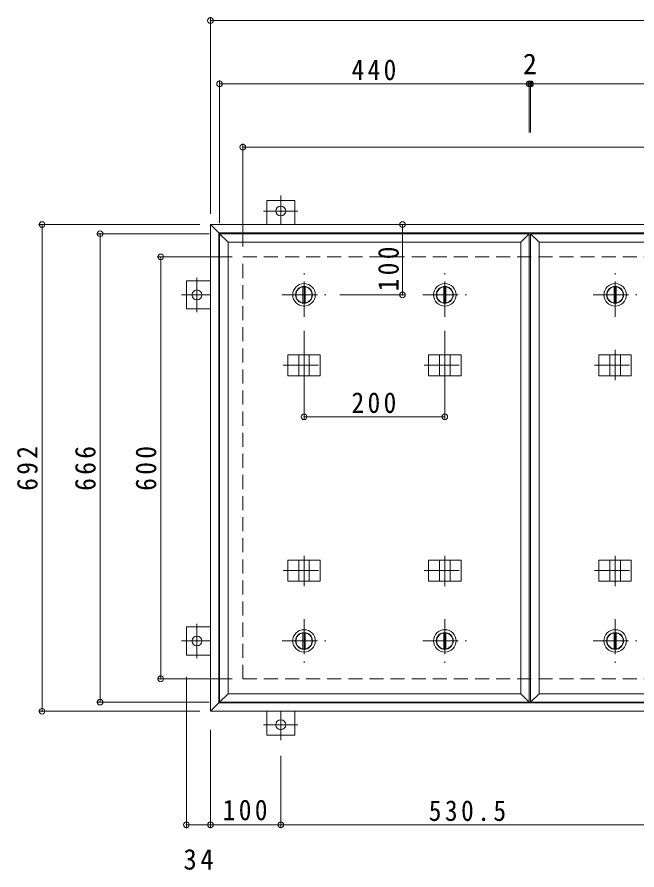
# Model space of a CAD drawing. Units: millimetres at full size, sheet at 1:10. Extents: x -2570 to 2311, y -1962 to 1160.
# Drawn here: x -2358 to -1477, y -147 to 1066 of the extents above; entities that cross this region are included whole.
import ezdxf
from ezdxf.enums import TextEntityAlignment as Align

# ---------------------------------------------------------------- set-up
doc = ezdxf.new("R2010")
doc.units = ezdxf.units.MM
doc.header["$LTSCALE"] = 10
doc.header["$PDMODE"] = 32
doc.header["$PDSIZE"] = 8
doc.linetypes.add('CHAIN1', pattern=[8, 5, -1, 1, -1])
doc.linetypes.add('DASHED2', pattern=[3, 2, -1])
for name, color, linetype, lineweight in [('0-1_躯体', 2, 'DASHED2', 9), ('0-2_仕上', 3, 'Continuous', 9), ('0-3_建具', 4, 'Continuous', 9), ('0-C', 2, 'Continuous', 9), ('0-E', 3, 'Continuous', 9), ('0-F', 7, 'Continuous', 9)]:
    doc.layers.add(name, color=color, linetype=linetype, lineweight=lineweight)
doc.styles.add('ＭＳ ゴシック', font='')
doc.styles.get('ＭＳ ゴシック').set_extended_font_data('MS Gothic')

msp = doc.modelspace()

# ---------------------------------------------------------------- linework, layer by layer
at = {"layer": '0-1_躯体'}
for p, q in [((-2036.8, 124.52), (-2036.8, 724.52)), ((-2036.8, 724.52), (-336.8, 724.52)), ((-336.8, 124.52), (-2036.8, 124.52))]:
    msp.add_line(p, q, dxfattribs=at)
at = {"layer": '0-2_仕上'}
for p, q in [((-2069.8, 757.52), (-2057.8, 745.52)), ((-2069.8, 91.52), (-2069.8, 757.52)), ((-2069.8, 757.52), (-1629.8, 757.52)), ((-1629.8, 91.52), (-1629.8, 757.52)), ((-1627.8, 757.52), (-1615.8, 745.52)), ((-1627.8, 91.52), (-1627.8, 757.52)), ((-1627.8, 757.52), (-1187.8, 757.52)), ((-2057.8, 745.52), (-1641.8, 745.52)), ((-1615.8, 745.52), (-1199.8, 745.52)), ((-1641.8, 103.52), (-2057.8, 103.52)), ((-1629.8, 91.52), (-1641.8, 103.52)), ((-1199.8, 103.52), (-1615.8, 103.52)), ((-1629.8, 91.52), (-2069.8, 91.52)), ((-1187.8, 91.52), (-1627.8, 91.52))]:
    msp.add_line(p, q, dxfattribs=at)
for points in [[(-1641.8, 103.52), (-1641.8, 745.52), (-1629.8, 757.52)], [(-2069.8, 91.52), (-2057.8, 103.52), (-2057.8, 745.52)], [(-1627.8, 91.52), (-1615.8, 103.52), (-1615.8, 745.52)]]:
    msp.add_lwpolyline(points, dxfattribs=at)
at = {"layer": '0-3_建具', "color": 2}
for p, q in [((-2082.8, 770.52), (-2070.8, 758.52)), ((-2082.8, 78.52), (-2082.8, 770.52)), ((-2082.8, 770.52), (-290.8, 770.52)), ((-2070.8, 90.52), (-2070.8, 758.52)), ((-2070.8, 758.52), (-302.8, 758.52)), ((-2070.8, 90.52), (-2082.8, 78.52)), ((-302.8, 90.52), (-2070.8, 90.52)), ((-290.8, 78.52), (-2082.8, 78.52))]:
    msp.add_line(p, q, dxfattribs=at)
at = {"layer": '0-3_建具'}
for p, q in [((-1972.89, 585.52), (-1972.89, 555.52)), ((-1972.89, 585.52), (-1926.71, 585.52)), ((-1957.3, 585.52), (-1957.3, 555.52)), ((-1942.3, 585.52), (-1942.3, 555.52)), ((-1926.71, 585.52), (-1926.71, 555.52)), ((-1772.89, 585.52), (-1772.89, 555.52)), ((-1772.89, 585.52), (-1726.71, 585.52)), ((-1757.3, 585.52), (-1757.3, 555.52)), ((-1742.3, 585.52), (-1742.3, 555.52)), ((-1726.71, 585.52), (-1726.71, 555.52)), ((-1530.89, 585.52), (-1530.89, 555.52)), ((-1530.89, 585.52), (-1484.71, 585.52)), ((-1515.3, 585.52), (-1515.3, 555.52)), ((-1500.3, 585.52), (-1500.3, 555.52)), ((-1484.71, 585.52), (-1484.71, 555.52)), ((-1972.89, 555.52), (-1926.71, 555.52)), ((-1772.89, 555.52), (-1726.71, 555.52)), ((-1530.89, 555.52), (-1484.71, 555.52)), ((-1972.89, 263.52), (-1972.89, 293.52)), ((-1972.89, 293.52), (-1926.71, 293.52)), ((-1957.3, 263.52), (-1957.3, 293.52)), ((-1942.3, 263.52), (-1942.3, 293.52)), ((-1926.71, 263.52), (-1926.71, 293.52)), ((-1772.89, 263.52), (-1772.89, 293.52)), ((-1772.89, 293.52), (-1726.71, 293.52)), ((-1757.3, 263.52), (-1757.3, 293.52)), ((-1742.3, 263.52), (-1742.3, 293.52)), ((-1726.71, 263.52), (-1726.71, 293.52)), ((-1530.89, 263.52), (-1530.89, 293.52)), ((-1530.89, 293.52), (-1484.71, 293.52)), ((-1515.3, 263.52), (-1515.3, 293.52)), ((-1500.3, 263.52), (-1500.3, 293.52)), ((-1484.71, 263.52), (-1484.71, 293.52)), ((-1972.89, 263.52), (-1926.71, 263.52)), ((-1772.89, 263.52), (-1726.71, 263.52)), ((-1530.89, 263.52), (-1484.71, 263.52))]:
    msp.add_line(p, q, dxfattribs=at)
at = {"layer": '0-3_建具', "linetype": 'CHAIN1'}
for p, q in [((-1949.8, 592.63), (-1949.8, 549.4)), ((-1749.8, 592.63), (-1749.8, 549.4)), ((-1507.8, 592.63), (-1507.8, 549.4)), ((-1979.21, 570.52), (-1920.39, 570.52)), ((-1779.21, 570.52), (-1720.39, 570.52)), ((-1537.21, 570.52), (-1478.39, 570.52)), ((-1949.8, 256.4), (-1949.8, 299.64)), ((-1749.8, 256.4), (-1749.8, 299.64)), ((-1507.8, 256.4), (-1507.8, 299.64)), ((-1979.21, 278.52), (-1920.39, 278.52)), ((-1779.21, 278.52), (-1720.39, 278.52)), ((-1537.21, 278.52), (-1478.39, 278.52))]:
    msp.add_line(p, q, dxfattribs=at)
at = {"layer": '0-C', "linetype": 'CHAIN1'}
for p, q in [((-1949.8, 639.52), (-1949.8, 701.52)), ((-1749.8, 639.52), (-1749.8, 701.52)), ((-1507.8, 639.52), (-1507.8, 701.52)), ((-1980.8, 670.52), (-1918.8, 670.52)), ((-1780.8, 670.52), (-1718.8, 670.52)), ((-1538.8, 670.52), (-1476.8, 670.52)), ((-1949.8, 209.52), (-1949.8, 147.52)), ((-1749.8, 209.52), (-1749.8, 147.52)), ((-1507.8, 209.52), (-1507.8, 147.52)), ((-1980.8, 178.52), (-1918.8, 178.52)), ((-1780.8, 178.52), (-1718.8, 178.52)), ((-1538.8, 178.52), (-1476.8, 178.52))]:
    msp.add_line(p, q, dxfattribs=at)
at = {"layer": '0-C'}
for p, q in [((-1951.3, 681.92), (-1951.3, 659.12)), ((-1948.3, 681.92), (-1948.3, 659.12)), ((-1751.3, 681.92), (-1751.3, 659.12)), ((-1748.3, 681.92), (-1748.3, 659.12)), ((-1509.3, 681.92), (-1509.3, 659.12)), ((-1506.3, 681.92), (-1506.3, 659.12)), ((-1951.3, 167.11), (-1951.3, 189.92)), ((-1948.3, 167.11), (-1948.3, 189.92)), ((-1751.3, 167.11), (-1751.3, 189.92)), ((-1748.3, 167.11), (-1748.3, 189.92)), ((-1509.3, 167.11), (-1509.3, 189.92)), ((-1506.3, 167.11), (-1506.3, 189.92))]:
    msp.add_line(p, q, dxfattribs=at)
for centre, radius in [((-1949.8, 670.52), 16), ((-1949.8, 670.52), 12), ((-1949.8, 670.52), 11.5), ((-1749.8, 670.52), 16), ((-1749.8, 670.52), 12), ((-1749.8, 670.52), 11.5), ((-1507.8, 670.52), 16), ((-1507.8, 670.52), 12), ((-1507.8, 670.52), 11.5), ((-1949.8, 178.52), 16), ((-1749.8, 178.52), 16), ((-1507.8, 178.52), 16), ((-1949.8, 178.52), 12), ((-1949.8, 178.52), 11.5), ((-1749.8, 178.52), 12), ((-1749.8, 178.52), 11.5), ((-1507.8, 178.52), 12), ((-1507.8, 178.52), 11.5)]:
    msp.add_circle(centre, radius, dxfattribs=at)
at = {"layer": '0-E'}
for p, q in [((-2002.8, 804.72), (-1962.8, 804.72)), ((-2002.8, 804.72), (-2002.8, 770.52)), ((-1962.8, 804.72), (-1962.8, 770.52)), ((-2117, 650.52), (-2117, 690.52)), ((-2117, 690.52), (-2082.8, 690.52)), ((-2117, 650.52), (-2082.8, 650.52)), ((-2117, 158.52), (-2117, 198.52)), ((-2117, 198.52), (-2082.8, 198.52)), ((-2117, 158.52), (-2082.8, 158.52)), ((-2002.8, 44.32), (-2002.8, 78.52)), ((-1962.8, 44.32), (-1962.8, 78.52)), ((-1962.8, 44.32), (-2002.8, 44.32))]:
    msp.add_line(p, q, dxfattribs=at)
at = {"layer": '0-E', "linetype": 'CHAIN1'}
for p, q in [((-1982.8, 811.69), (-1982.8, 770.52)), ((-1958.42, 789.72), (-2007.18, 789.72)), ((-2102, 694.89), (-2102, 646.14)), ((-2123.97, 670.52), (-2082.8, 670.52)), ((-2102, 202.89), (-2102, 154.14)), ((-2123.97, 178.52), (-2082.8, 178.52)), ((-1982.8, 37.34), (-1982.8, 78.52)), ((-2007.18, 59.32), (-1958.42, 59.32))]:
    msp.add_line(p, q, dxfattribs=at)
at = {"layer": '0-E'}
for centre in [(-1982.8, 789.72), (-2102, 670.52), (-2102, 178.52), (-1982.8, 59.32)]:
    msp.add_circle(centre, 7, dxfattribs=at)
at = {"layer": '0-F'}
for p, q in [((-2082.8, 785.52), (-2082.8, 1065.52)), ((-2082.8, 1060.52), (-290.8, 1060.52)), ((-2069.8, 772.52), (-2069.8, 975.52)), ((-2069.8, 970.52), (-1629.8, 970.52)), ((-1629.8, 973.52), (-1629.8, 901.16)), ((-1629.8, 970.52), (-1627.8, 970.52)), ((-1627.8, 973.52), (-1627.8, 901.16)), ((-1627.8, 970.52), (-1187.8, 970.52)), ((-2036.8, 739.52), (-2036.8, 885.52)), ((-2036.8, 880.52), (-336.8, 880.52)), ((-2097.8, 770.52), (-2327.06, 770.52)), ((-2322.06, 78.52), (-2322.06, 770.52)), ((-1809.88, 770.52), (-1809.88, 670.52)), ((-2084.8, 757.52), (-2244.59, 757.52)), ((-2239.59, 91.52), (-2239.59, 757.52)), ((-2051.8, 724.52), (-2158.42, 724.52)), ((-2153.42, 124.52), (-2153.42, 724.52)), ((-1806.88, 670.52), (-1898.8, 670.52)), ((-1949.8, 494.22), (-1949.8, 619.52)), ((-1749.8, 494.22), (-1749.8, 619.52)), ((-1949.8, 497.22), (-1749.8, 497.22)), ((-2051.8, 124.52), (-2158.42, 124.52)), ((-2117, -87.85), (-2117, 127.31)), ((-2084.8, 91.52), (-2244.59, 91.52)), ((-2097.8, 78.52), (-2327.06, 78.52)), ((-2082.8, 52.31), (-2082.8, -87.85)), ((-1982.8, 15.01), (-1982.8, -87.85)), ((-2117, -82.85), (-2082.8, -82.85)), ((-2082.8, -82.85), (-1982.8, -82.85)), ((-1982.8, -82.85), (-1452.3, -82.85))]:
    msp.add_line(p, q, dxfattribs=at)
for p in [(-2082.8, 1060.52), (-2069.8, 970.52), (-1629.8, 970.52), (-1627.8, 970.52), (-2036.8, 880.52), (-2322.06, 770.52), (-1809.88, 770.52), (-2239.59, 757.52), (-2153.42, 724.52), (-1809.88, 670.52), (-1949.8, 497.22), (-1749.8, 497.22), (-2153.42, 124.52), (-2239.59, 91.52), (-2322.06, 78.52), (-2117, -82.85), (-2082.8, -82.85), (-1982.8, -82.85)]:
    msp.add_point(p, dxfattribs=at)

# ---------------------------------------------------------------- texts
at = {"layer": '0-F', "color": 2, "style": 'ＭＳ ゴシック'}
msp.add_text('2', height=29.33, dxfattribs=at).set_placement((-1638.8, 975.52), align=Align.BOTTOM_LEFT)
at = {"layer": '0-F', "color": 2, "char_height": 29.33, "attachment_point": 7, "style": 'ＭＳ ゴシック'}
for s, insert in [('\\T1.27;\\W0.9;440', (-1882.3, 975.52)), ('\\T1.27;\\W0.9;200', (-1882.3, 502.22)), ('\\T1.27;\\W0.9;100', (-2065.3, -76.85)), ('\\T1.28;\\W0.9;530.5', (-1772.55, -77.85)), ('\\T1.27;\\W0.95;34', (-2121.15, -147.07))]:
    msp.add_mtext(s, dxfattribs=dict(at, insert=insert))
at = {"layer": '0-F', "color": 2, "char_height": 29.33, "attachment_point": 7, "rotation": 90, "style": 'ＭＳ ゴシック'}
for s, insert in [('\\T1.27;\\W0.9;100', (-1814.88, 675.61)), ('\\T1.27;\\W0.9;692', (-2328.06, 392.02)), ('\\T1.27;\\W0.9;666', (-2245.59, 392.02)), ('\\T1.27;\\W0.9;600', (-2159.42, 392.02))]:
    msp.add_mtext(s, dxfattribs=dict(at, insert=insert))

doc.saveas('drawing.dxf')
